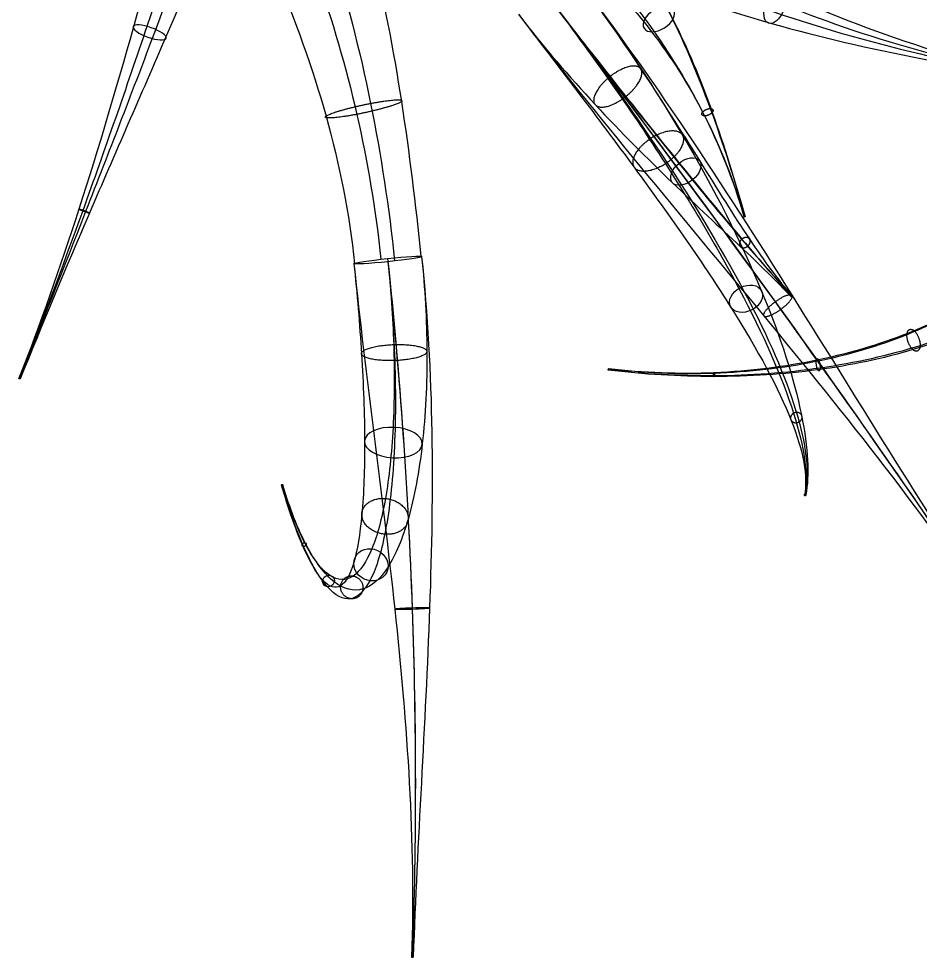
# Model space of a CAD drawing. Header units: millimetres. Extents: x -36.9 to 35.7, y -22.6 to 36.8.
# Drawn here: x 9.41 to 20.2, y -20.48 to -9.25 of the extents above; entities that cross this region are included whole.
import ezdxf

# ---------------------------------------------------------------- set-up
doc = ezdxf.new("R2010")
doc.units = ezdxf.units.MM
doc.header["$MEASUREMENT"] = 0
doc.layers.add('Default', color=18, linetype='Continuous', true_color=0x000000)

msp = doc.modelspace()

# ---------------------------------------------------------------- linework, layer by layer
at = {"layer": 'Default', "extrusion": (0.789133, -0.294953, 0.538768)}
msp.add_circle((-2.065, 29.684, 43.288), 0.209, dxfattribs=at)
at = {"layer": 'Default', "extrusion": (-0.426309, 0.683019, -0.593082)}
msp.add_circle((-9.584, 28.331, -41.84), 0.209, dxfattribs=at)
at = {"layer": 'Default', "extrusion": (0.320877, 0.902833, -0.286237)}
msp.add_circle((-13.49, 49.631, -20.244), 0.209, dxfattribs=at)
at = {"layer": 'Default', "extrusion": (-0.497074, 0.611312, 0.615804)}
msp.add_circle((-6.508, 44.025, 9.576), 0.209, dxfattribs=at)
at = {"layer": 'Default', "extrusion": (-0.252299, 0.881276, -0.399623)}
msp.add_circle((-14.201, 38.581, -34.432), 0.01, dxfattribs=at)
at = {"layer": 'Default', "extrusion": (-0.104163, 0.993473, 0.046489)}
msp.add_circle((-12.484, 53.084, -11.055), 0.408, dxfattribs=at)
msp.add_circle((-12.484, 53.084, -11.055), 0.408, dxfattribs=at)
msp.add_circle((-12.484, 53.084, -11.055), 0.408, dxfattribs=at)
at = {"layer": 'Default', "extrusion": (-0.320268, 0.618525, 0.717534)}
msp.add_circle((-10.293, 41.429, 14.658), 0.209, dxfattribs=at)
at = {"layer": 'Default', "extrusion": (-0.318719, 0.351375, 0.880315)}
msp.add_circle((-5.377, 37.38, 23.331), 0.01, dxfattribs=at)
at = {"layer": 'Default', "extrusion": (0.920517, 0.158751, -0.356996)}
msp.add_circle((-16.42, 45.903, 0.041), 0.0722, dxfattribs=at)
at = {"layer": 'Default', "extrusion": (0.99246, -0.116306, -0.038687)}
msp.add_circle((-11.438, 44.044, 16.226), 0.01, dxfattribs=at)
at = {"layer": 'Default', "extrusion": (0.34736, 0.8782, 0.328795)}
msp.add_circle((-13.742, 53.295, 8.876), 0.01, dxfattribs=at)
at = {"layer": 'Default', "extrusion": (0.047016, 0.847964, -0.527965)}
msp.add_circle((-14.664, 37.939, -39.517), 0.346, dxfattribs=at)
at = {"layer": 'Default', "extrusion": (-0.220438, 0.745429, 0.629081)}
msp.add_circle((-7.839, 56.93, 23.194), 0.01, dxfattribs=at)
at = {"layer": 'Default', "extrusion": (0.05227, 0.273195, 0.960537)}
msp.add_circle((-21.295, 20.428, 30.47), 0.01, dxfattribs=at)
at = {"layer": 'Default', "extrusion": (-0.180611, -0.385291, 0.904948)}
msp.add_circle((19.034, 15.611, 53.199), 0.209, dxfattribs=at)
at = {"layer": 'Default', "extrusion": (-0.246651, 0.221489, 0.943454)}
msp.add_circle((3.126, 38.167, 46.983), 0.0722, dxfattribs=at)
at = {"layer": 'Default', "extrusion": (-0.035299, 0.999003, -0.027319)}
msp.add_circle((-13.532, 51.994, -18.224), 0.209, dxfattribs=at)
at = {"layer": 'Default', "extrusion": (0.033926, 0.994323, -0.100848)}
msp.add_circle((-14.81, 50.456, -25.207), 0.01, dxfattribs=at)
at = {"layer": 'Default'}
for points, knots in [([(17.515, -3.902, 34.478), (18.23, -4.155, 34.388), (19.658, -4.876, 34.415), (21.414, -6.37, 35.092), (22.577, -8.027, 36.316), (22.93, -9.081, 37.383), (23.007, -9.557, 37.942)], [0, 0, 0, 0, 2.137892, 4.404044, 6.670196, 8.808089, 8.808089, 8.808089, 8.808089]), ([(17.157, -4.63, 33.677), (17.891, -4.89, 33.585), (19.376, -5.584, 33.661), (21.225, -6.965, 34.503), (22.453, -8.498, 35.892), (22.823, -9.514, 37.016), (22.901, -9.996, 37.583)], [0, 0, 0, 0, 2.137892, 4.404044, 6.670196, 8.808089, 8.808089, 8.808089, 8.808089]), ([(17.334, -4.693, 35.278), (17.934, -4.906, 35.203), (19.146, -5.47, 35.174), (20.773, -6.669, 35.608), (21.983, -8.108, 36.586), (22.373, -9.077, 37.544), (22.443, -9.514, 38.056)], [0, 0, 0, 0, 2.137892, 4.404044, 6.670196, 8.808089, 8.808089, 8.808089, 8.808089]), ([(11.595, -5.017, 51.371), (11.904, -5.49, 51.706), (12.482, -6.555, 52.264), (13.167, -8.356, 52.757), (13.649, -10.245, 52.955), (13.841, -11.515, 52.942), (13.907, -12.145, 52.912)], [0, 0, 0, 0, 1.836554, 3.704778, 5.573002, 7.409556, 7.409556, 7.409556, 7.409556]), ([(12.307, -5.174, 50.494), (12.604, -5.629, 50.817), (13.117, -6.646, 51.406), (13.656, -8.378, 52.052), (14.007, -10.221, 52.416), (14.157, -11.472, 52.461), (14.222, -12.09, 52.432)], [0, 0, 0, 0, 1.836554, 3.704778, 5.573002, 7.409556, 7.409556, 7.409556, 7.409556]), ([(16.976, -5.421, 34.478), (17.595, -5.641, 34.4), (18.863, -6.178, 34.421), (20.584, -7.265, 35.019), (21.859, -8.578, 36.162), (22.266, -9.51, 37.177), (22.337, -9.953, 37.697)], [0, 0, 0, 0, 2.137892, 4.404044, 6.670196, 8.808089, 8.808089, 8.808089, 8.808089]), ([(12.121, -5.617, 51.08), (11.988, -6.068, 51.692), (11.64, -7.21, 52.765), (10.954, -9.32, 53.67), (10.189, -11.526, 53.823), (9.668, -12.914, 53.5), (9.413, -13.557, 53.26)], [0, 0, 0, 0, 2.194745, 4.502623, 6.810501, 9.005247, 9.005247, 9.005247, 9.005247]), ([(10.884, -5.792, 50.932), (11.162, -6.218, 51.234), (11.728, -7.135, 51.761), (12.508, -8.684, 52.307), (13.125, -10.385, 52.597), (13.365, -11.583, 52.622), (13.427, -12.181, 52.593)], [0, 0, 0, 0, 1.836554, 3.704778, 5.573002, 7.409556, 7.409556, 7.409556, 7.409556]), ([(11.719, -5.904, 50.781), (11.595, -6.324, 51.351), (11.319, -7.357, 52.389), (10.797, -9.32, 53.414), (10.156, -11.495, 53.751), (9.662, -12.908, 53.489), (9.408, -13.551, 53.248)], [0, 0, 0, 0, 2.194745, 4.502623, 6.810501, 9.005247, 9.005247, 9.005247, 9.005247]), ([(11.595, -5.949, 50.055), (11.862, -6.357, 50.345), (12.363, -7.226, 50.904), (12.998, -8.706, 51.601), (13.483, -10.361, 52.059), (13.681, -11.539, 52.141), (13.742, -12.125, 52.113)], [0, 0, 0, 0, 1.836554, 3.704778, 5.573002, 7.409556, 7.409556, 7.409556, 7.409556]), ([(12.523, -5.988, 50.895), (12.395, -6.423, 51.485), (12.01, -7.483, 52.545), (11.185, -9.435, 53.523), (10.259, -11.543, 53.782), (9.68, -12.917, 53.494), (9.425, -13.559, 53.253)], [0, 0, 0, 0, 2.194745, 4.502623, 6.810501, 9.005247, 9.005247, 9.005247, 9.005247]), ([(12.121, -6.274, 50.596), (12.002, -6.679, 51.144), (11.689, -7.63, 52.169), (11.028, -9.435, 53.267), (10.227, -11.512, 53.71), (9.674, -12.911, 53.482), (9.42, -13.553, 53.241)], [0, 0, 0, 0, 2.194745, 4.502623, 6.810501, 9.005247, 9.005247, 9.005247, 9.005247]), ([(15.69, -7.223, 45.77), (16.075, -7.508, 46.271), (16.93, -8.094, 47.213), (18.456, -8.927, 48.421), (20.206, -9.623, 49.409), (21.493, -9.935, 49.911), (22.154, -10.039, 50.121)], [0, 0, 0, 0, 2.102408, 4.232355, 6.362303, 8.46471, 8.46471, 8.46471, 8.46471]), ([(15.69, -7.223, 45.77), (15.977, -7.436, 46.144), (16.516, -7.988, 46.857), (17.181, -9.071, 47.766), (17.702, -10.304, 48.516), (17.976, -11.171, 48.935), (18.101, -11.609, 49.133)], [0, 0, 0, 0, 1.487626, 2.995606, 4.503586, 5.991212, 5.991212, 5.991212, 5.991212]), ([(15.264, -7.594, 45.885), (15.664, -7.891, 46.406), (16.605, -8.453, 47.371), (18.304, -9.152, 48.541), (20.178, -9.691, 49.451), (21.489, -9.946, 49.918), (22.15, -10.05, 50.128)], [0, 0, 0, 0, 2.102408, 4.232355, 6.362303, 8.46471, 8.46471, 8.46471, 8.46471]), ([(15.264, -7.594, 45.885), (15.538, -7.798, 46.242), (16.105, -8.282, 46.909), (16.921, -9.216, 47.77), (17.623, -10.333, 48.509), (17.963, -11.176, 48.934), (18.088, -11.613, 49.132)], [0, 0, 0, 0, 1.487626, 2.995606, 4.503586, 5.991212, 5.991212, 5.991212, 5.991212]), ([(15.911, -7.594, 45.388), (16.289, -7.874, 45.88), (17.101, -8.406, 46.85), (18.538, -9.101, 48.196), (20.222, -9.67, 49.341), (21.496, -9.943, 49.9), (22.156, -10.046, 50.109)], [0, 0, 0, 0, 2.102408, 4.232355, 6.362303, 8.46471, 8.46471, 8.46471, 8.46471]), ([(15.911, -7.594, 45.388), (16.187, -7.799, 45.748), (16.679, -8.286, 46.479), (17.259, -9.222, 47.523), (17.72, -10.336, 48.44), (17.979, -11.177, 48.922), (18.104, -11.614, 49.12)], [0, 0, 0, 0, 1.487626, 2.995606, 4.503586, 5.991212, 5.991212, 5.991212, 5.991212]), ([(15.486, -7.966, 45.503), (15.878, -8.258, 46.015), (16.776, -8.765, 47.008), (18.386, -9.326, 48.316), (20.194, -9.738, 49.383), (21.491, -9.954, 49.907), (22.152, -10.058, 50.117)], [0, 0, 0, 0, 2.102408, 4.232355, 6.362303, 8.46471, 8.46471, 8.46471, 8.46471]), ([(15.486, -7.966, 45.503), (15.748, -8.161, 45.845), (16.267, -8.58, 46.531), (16.999, -9.366, 47.527), (17.641, -10.365, 48.433), (17.966, -11.181, 48.921), (18.091, -11.618, 49.119)], [0, 0, 0, 0, 1.487626, 2.995606, 4.503586, 5.991212, 5.991212, 5.991212, 5.991212]), ([(16.035, -8.694, 41.917), (16.535, -9.344, 41.709), (17.437, -10.687, 41.052), (18.371, -12.552, 39.443), (18.844, -14.054, 37.346), (18.874, -14.716, 35.752), (18.83, -14.945, 34.948)], [0, 0, 0, 0, 2.511393, 5.129406, 7.747418, 10.258811, 10.258811, 10.258811, 10.258811]), ([(16.035, -8.694, 41.917), (16.331, -9.079, 41.794), (16.879, -9.863, 41.443), (17.575, -10.972, 40.628), (18.163, -11.917, 39.56), (18.502, -12.38, 38.714), (18.662, -12.556, 38.272)], [0, 0, 0, 0, 1.50686, 3.046787, 4.586714, 6.093574, 6.093574, 6.093574, 6.093574]), ([(15.65, -8.863, 41.522), (16.123, -9.478, 41.324), (17.023, -10.732, 40.752), (18.098, -12.522, 39.323), (18.763, -14.032, 37.338), (18.861, -14.713, 35.751), (18.817, -14.941, 34.947)], [0, 0, 0, 0, 2.511393, 5.129406, 7.747418, 10.258811, 10.258811, 10.258811, 10.258811]), ([(15.65, -8.863, 41.522), (15.93, -9.228, 41.405), (16.495, -9.953, 41.12), (17.326, -10.993, 40.467), (18.086, -11.914, 39.526), (18.489, -12.38, 38.708), (18.649, -12.556, 38.267)], [0, 0, 0, 0, 1.50686, 3.046787, 4.586714, 6.093574, 6.093574, 6.093574, 6.093574]), ([(15.773, -9.023, 42.313), (16.29, -9.695, 42.097), (17.254, -11.041, 41.371), (18.284, -12.792, 39.594), (18.822, -14.13, 37.373), (18.87, -14.729, 35.756), (18.826, -14.958, 34.952)], [0, 0, 0, 0, 2.511393, 5.129406, 7.747418, 10.258811, 10.258811, 10.258811, 10.258811]), ([(15.773, -9.023, 42.313), (16.086, -9.43, 42.182), (16.699, -10.217, 41.762), (17.497, -11.212, 40.785), (18.149, -11.994, 39.59), (18.5, -12.393, 38.719), (18.66, -12.57, 38.276)], [0, 0, 0, 0, 1.50686, 3.046787, 4.586714, 6.093574, 6.093574, 6.093574, 6.093574]), ([(15.388, -9.192, 41.917), (15.878, -9.828, 41.713), (16.839, -11.086, 41.07), (18.011, -12.763, 39.474), (18.741, -14.108, 37.365), (18.857, -14.726, 35.755), (18.813, -14.954, 34.951)], [0, 0, 0, 0, 2.511393, 5.129406, 7.747418, 10.258811, 10.258811, 10.258811, 10.258811]), ([(15.388, -9.192, 41.917), (15.686, -9.579, 41.793), (16.316, -10.307, 41.44), (17.249, -11.234, 40.624), (18.072, -11.992, 39.557), (18.487, -12.393, 38.713), (18.647, -12.569, 38.271)], [0, 0, 0, 0, 1.50686, 3.046787, 4.586714, 6.093574, 6.093574, 6.093574, 6.093574]), ([(22.672, -9.444, 38.084), (22.716, -9.716, 38.404), (22.715, -10.275, 39.058), (22.439, -11.096, 40.024), (21.896, -11.853, 40.93), (21.12, -12.501, 41.734), (20.144, -13.014, 42.411), (19.001, -13.362, 42.934), (17.75, -13.519, 43.274), (16.889, -13.487, 43.372), (16.466, -13.437, 43.388)], [0, 0, 0, 0, 1.278025, 2.5863, 3.894575, 5.1726, 6.450625, 7.7589, 9.067176, 10.3452, 10.3452, 10.3452, 10.3452]), ([(23.078, -9.727, 37.788), (23.125, -10.02, 38.132), (23.111, -10.612, 38.845), (22.769, -11.445, 39.902), (22.134, -12.174, 40.882), (21.264, -12.761, 41.732), (20.211, -13.192, 42.428), (19.018, -13.457, 42.95), (17.749, -13.55, 43.281), (16.888, -13.501, 43.375), (16.465, -13.451, 43.391)], [0, 0, 0, 0, 1.278025, 2.5863, 3.894575, 5.1726, 6.450625, 7.7589, 9.067176, 10.3452, 10.3452, 10.3452, 10.3452]), ([(22.266, -9.782, 37.852), (22.307, -10.038, 38.153), (22.319, -10.554, 38.774), (22.105, -11.301, 39.721), (21.649, -11.989, 40.644), (20.963, -12.584, 41.497), (20.064, -13.058, 42.243), (18.973, -13.382, 42.842), (17.746, -13.525, 43.243), (16.887, -13.49, 43.358), (16.465, -13.44, 43.375)], [0, 0, 0, 0, 1.278025, 2.5863, 3.894575, 5.1726, 6.450625, 7.7589, 9.067176, 10.3452, 10.3452, 10.3452, 10.3452]), ([(22.672, -10.065, 37.555), (22.717, -10.342, 37.881), (22.715, -10.891, 38.561), (22.435, -11.65, 39.599), (21.887, -12.311, 40.596), (21.107, -12.843, 41.494), (20.13, -13.236, 42.26), (18.99, -13.477, 42.858), (17.745, -13.556, 43.25), (16.887, -13.504, 43.361), (16.464, -13.454, 43.378)], [0, 0, 0, 0, 1.278025, 2.5863, 3.894575, 5.1726, 6.450625, 7.7589, 9.067176, 10.3452, 10.3452, 10.3452, 10.3452]), ([(13.823, -12.116, 52.105), (13.866, -12.527, 52.086), (13.925, -13.379, 52.185), (13.914, -14.547, 52.735), (13.804, -15.461, 53.614), (13.619, -16.034, 54.686), (13.379, -16.252, 55.848), (13.103, -16.106, 57.012), (12.819, -15.62, 58.055), (12.64, -15.117, 58.616), (12.557, -14.838, 58.852)], [0, 0, 0, 0, 1.120006, 2.296829, 3.473653, 4.593659, 5.713665, 6.890488, 8.067312, 9.187318, 9.187318, 9.187318, 9.187318]), ([(14.23, -12.093, 52.513), (14.27, -12.473, 52.495), (14.313, -13.263, 52.575), (14.257, -14.367, 53.045), (14.089, -15.265, 53.82), (13.837, -15.864, 54.796), (13.527, -16.136, 55.887), (13.182, -16.049, 57.014), (12.846, -15.605, 58.05), (12.652, -15.111, 58.614), (12.57, -14.832, 58.849)], [0, 0, 0, 0, 1.120006, 2.296829, 3.473653, 4.593659, 5.713665, 6.890488, 8.067312, 9.187318, 9.187318, 9.187318, 9.187318]), ([(13.419, -12.178, 52.513), (13.457, -12.539, 52.496), (13.521, -13.287, 52.572), (13.559, -14.34, 53.02), (13.527, -15.212, 53.772), (13.427, -15.809, 54.733), (13.266, -16.096, 55.827), (13.052, -16.031, 56.973), (12.805, -15.601, 58.033), (12.634, -15.109, 58.606), (12.552, -14.831, 58.841)], [0, 0, 0, 0, 1.120006, 2.296829, 3.473653, 4.593659, 5.713665, 6.890488, 8.067312, 9.187318, 9.187318, 9.187318, 9.187318]), ([(13.827, -12.154, 52.92), (13.861, -12.485, 52.905), (13.909, -13.171, 52.962), (13.902, -14.161, 53.33), (13.811, -15.016, 53.977), (13.645, -15.64, 54.843), (13.414, -15.98, 55.866), (13.132, -15.974, 56.975), (12.832, -15.586, 58.029), (12.646, -15.102, 58.604), (12.564, -14.825, 58.838)], [0, 0, 0, 0, 1.120006, 2.296829, 3.473653, 4.593659, 5.713665, 6.890488, 8.067312, 9.187318, 9.187318, 9.187318, 9.187318])]:
    msp.add_open_spline(points, degree=3, knots=knots, dxfattribs=at)
for points in [[(16.035, -8.694, 41.917), (17.943, -11.173, 41.12), (19.435, -13.925, 40.259), (21.15, -16.479, 39.332)], [(15.65, -8.863, 41.522), (17.546, -11.326, 40.73), (19.422, -13.924, 40.252), (21.14, -16.482, 39.323)], [(15.773, -9.023, 42.313), (17.679, -11.499, 41.516), (19.428, -13.933, 40.269), (21.144, -16.487, 39.342)], [(15.388, -9.192, 41.917), (17.283, -11.652, 41.126), (19.415, -13.931, 40.262), (21.134, -16.49, 39.332)], [(13.823, -12.116, 52.105), (13.969, -13.513, 52.04), (14.166, -16.323, 52.212), (14.167, -19.098, 52.59), (14.12, -20.484, 52.731)], [(14.23, -12.093, 52.513), (14.377, -13.489, 52.447), (14.374, -16.309, 52.421), (14.177, -19.097, 52.6), (14.13, -20.484, 52.741)], [(13.419, -12.178, 52.513), (13.563, -13.554, 52.448), (13.956, -16.307, 52.421), (14.157, -19.095, 52.6), (14.11, -20.483, 52.741)], [(13.827, -12.154, 52.92), (13.971, -13.529, 52.856), (14.164, -16.293, 52.63), (14.167, -19.095, 52.61), (14.12, -20.482, 52.751)]]:
    msp.add_open_spline(points, degree=3, dxfattribs=at)
at = {"layer": 'Default', "extrusion": (0.556573, -0.705447, -0.438828)}
msp.add_rational_spline([(16.306, -10.272, 41.397), (16.213, -10.151, 41.086), (16.486, -9.937, 41.087), (16.759, -9.722, 41.088), (16.852, -9.843, 41.4), (16.945, -9.963, 41.712), (16.672, -10.178, 41.711), (16.4, -10.392, 41.709), (16.306, -10.272, 41.397)], [1, 0.707106781187, 1, 0.707106781187, 1, 0.707106781187, 1, 0.707106781187, 1], degree=2, knots=[0, 0, 0, 0.640885, 0.640885, 1.28177, 1.28177, 1.922655, 1.922655, 2.56354, 2.56354, 2.56354], dxfattribs=at)
at = {"layer": 'Default', "extrusion": (0.208647, -0.972715, 0.10145)}
msp.add_rational_spline([(13.454, -10.39, 52.005), (13.905, -10.303, 51.911), (13.988, -10.238, 52.368), (14.071, -10.172, 52.825), (13.619, -10.259, 52.919), (13.168, -10.346, 53.013), (13.085, -10.412, 52.556), (13.003, -10.477, 52.099), (13.454, -10.39, 52.005)], [1, 0.707106781187, 1, 0.707106781187, 1, 0.707106781187, 1, 0.707106781187, 1], degree=2, knots=[0, 0, 0, 1.266062, 1.266062, 2.532124, 2.532124, 3.798186, 3.798186, 5.064247, 5.064247, 5.064247], dxfattribs=at)
at = {"layer": 'Default', "extrusion": (-0.343335, 0.793508, -0.50246)}
msp.add_rational_spline([(17.71, -10.366, 48.412), (17.744, -10.323, 48.457), (17.686, -10.321, 48.499), (17.628, -10.32, 48.541), (17.594, -10.363, 48.495), (17.56, -10.407, 48.45), (17.618, -10.408, 48.408), (17.676, -10.41, 48.366), (17.71, -10.366, 48.412)], [1, 0.707106781187, 1, 0.707106781187, 1, 0.707106781187, 1, 0.707106781187, 1], degree=2, knots=[0, 0, 0, 0.640885, 0.640885, 1.28177, 1.28177, 1.922655, 1.922655, 2.56354, 2.56354, 2.56354], dxfattribs=at)
at = {"layer": 'Default', "extrusion": (0.477812, -0.723903, -0.497655)}
msp.add_rational_spline([(16.775, -11.024, 40.984), (16.671, -10.885, 40.683), (16.959, -10.689, 40.674), (17.247, -10.494, 40.666), (17.35, -10.633, 40.968), (17.454, -10.772, 41.27), (17.166, -10.968, 41.278), (16.878, -11.164, 41.286), (16.775, -11.024, 40.984)], [1, 0.707106781187, 1, 0.707106781187, 1, 0.707106781187, 1, 0.707106781187, 1], degree=2, knots=[0, 0, 0, 0.640885, 0.640885, 1.28177, 1.28177, 1.922655, 1.922655, 2.56354, 2.56354, 2.56354], dxfattribs=at)
at = {"layer": 'Default', "extrusion": (-0.35153, -0.935684, -0.030373)}
msp.add_rational_spline([(10.172, -11.544, 53.714), (10.11, -11.52, 53.696), (10.127, -11.525, 53.629), (10.145, -11.529, 53.562), (10.207, -11.553, 53.581), (10.27, -11.577, 53.599), (10.252, -11.573, 53.666), (10.235, -11.568, 53.733), (10.172, -11.544, 53.714)], [1, 0.707106781187, 1, 0.707106781187, 1, 0.707106781187, 1, 0.707106781187, 1], degree=2, knots=[0, 0, 0, 0.640885, 0.640885, 1.28177, 1.28177, 1.922655, 1.922655, 2.56354, 2.56354, 2.56354], dxfattribs=at)
at = {"layer": 'Default', "extrusion": (0.415827, -0.490428, -0.765878)}
msp.add_rational_spline([(18.044, -11.971, 39.515), (18.01, -11.928, 39.469), (18.065, -11.884, 39.47), (18.12, -11.839, 39.472), (18.154, -11.881, 39.517), (18.188, -11.924, 39.563), (18.133, -11.969, 39.562), (18.078, -12.014, 39.56), (18.044, -11.971, 39.515)], [1, 0.707106781187, 1, 0.707106781187, 1, 0.707106781187, 1, 0.707106781187, 1], degree=2, knots=[0, 0, 0, 0.640885, 0.640885, 1.28177, 1.28177, 1.922655, 1.922655, 2.56354, 2.56354, 2.56354], dxfattribs=at)
at = {"layer": 'Default', "extrusion": (0.564519, -0.78108, -0.266894)}
msp.add_rational_spline([(18.327, -12.804, 40.677), (18.293, -12.76, 40.475), (18.462, -12.637, 40.474), (18.631, -12.514, 40.472), (18.665, -12.558, 40.673), (18.699, -12.603, 40.875), (18.53, -12.725, 40.876), (18.361, -12.848, 40.878), (18.327, -12.804, 40.677)], [1, 0.707106781187, 1, 0.707106781187, 1, 0.707106781187, 1, 0.707106781187, 1], degree=2, knots=[0, 0, 0, 0.640885, 0.640885, 1.28177, 1.28177, 1.922655, 1.922655, 2.56354, 2.56354, 2.56354], dxfattribs=at)
at = {"layer": 'Default', "extrusion": (-0.818171, -0.289917, 0.496531)}
msp.add_rational_spline([(20.126, -12.982, 42.38), (20.048, -12.916, 42.289), (20.041, -13.029, 42.212), (20.034, -13.142, 42.135), (20.113, -13.208, 42.226), (20.191, -13.274, 42.316), (20.198, -13.161, 42.393), (20.204, -13.049, 42.47), (20.126, -12.982, 42.38)], [1, 0.707106781187, 1, 0.707106781187, 1, 0.707106781187, 1, 0.707106781187, 1], degree=2, knots=[0, 0, 0, 0.640885, 0.640885, 1.28177, 1.28177, 1.922655, 1.922655, 2.56354, 2.56354, 2.56354], dxfattribs=at)
at = {"layer": 'Default', "extrusion": (-0.031909, 0.968839, -0.245628)}
msp.add_rational_spline([(13.51, -13.256, 52.622), (13.516, -13.352, 52.243), (13.907, -13.339, 52.245), (14.299, -13.325, 52.248), (14.293, -13.229, 52.628), (14.287, -13.133, 53.008), (13.895, -13.147, 53.005), (13.504, -13.16, 53.002), (13.51, -13.256, 52.622)], [1, 0.707106781187, 1, 0.707106781187, 1, 0.707106781187, 1, 0.707106781187, 1], degree=2, knots=[0, 0, 0, 0.640885, 0.640885, 1.28177, 1.28177, 1.922655, 1.922655, 2.56354, 2.56354, 2.56354], dxfattribs=at)
at = {"layer": 'Default', "extrusion": (-0.979463, -0.020094, 0.200619)}
msp.add_rational_spline([(17.732, -13.485, 43.244), (17.728, -13.47, 43.222), (17.725, -13.493, 43.208), (17.722, -13.515, 43.193), (17.727, -13.53, 43.215), (17.732, -13.544, 43.237), (17.735, -13.522, 43.251), (17.737, -13.5, 43.266), (17.732, -13.485, 43.244)], [1, 0.707106781187, 1, 0.707106781187, 1, 0.707106781187, 1, 0.707106781187, 1], degree=2, knots=[0, 0, 0, 0.640885, 0.640885, 1.28177, 1.28177, 1.922655, 1.922655, 2.56354, 2.56354, 2.56354], dxfattribs=at)
at = {"layer": 'Default', "extrusion": (-0.135653, 0.460948, 0.876998)}
msp.add_rational_spline([(18.655, -14.055, 37.28), (18.622, -14.003, 37.248), (18.683, -13.97, 37.239), (18.743, -13.936, 37.231), (18.777, -13.988, 37.264), (18.81, -14.04, 37.296), (18.749, -14.074, 37.305), (18.688, -14.107, 37.313), (18.655, -14.055, 37.28)], [1, 0.707106781187, 1, 0.707106781187, 1, 0.707106781187, 1, 0.707106781187, 1], degree=2, knots=[0, 0, 0, 0.640885, 0.640885, 1.28177, 1.28177, 1.922655, 1.922655, 2.56354, 2.56354, 2.56354], dxfattribs=at)
at = {"layer": 'Default', "extrusion": (-0.121215, -0.641816, 0.757218)}
msp.add_rational_spline([(13.514, -15.18, 53.823), (13.511, -15.394, 53.642), (13.789, -15.418, 53.665), (14.067, -15.443, 53.689), (14.071, -15.23, 53.87), (14.075, -15.016, 54.052), (13.796, -14.991, 54.028), (13.518, -14.967, 54.005), (13.514, -15.18, 53.823)], [1, 0.707106781187, 1, 0.707106781187, 1, 0.707106781187, 1, 0.707106781187, 1], degree=2, knots=[0, 0, 0, 0.640885, 0.640885, 1.28177, 1.28177, 1.922655, 1.922655, 2.56354, 2.56354, 2.56354], dxfattribs=at)
at = {"layer": 'Default', "extrusion": (-0.244955, 0.514412, 0.821814)}
msp.add_rational_spline([(12.799, -15.539, 58.017), (12.792, -15.562, 58.029), (12.816, -15.565, 58.038), (12.841, -15.568, 58.047), (12.848, -15.545, 58.035), (12.855, -15.523, 58.023), (12.831, -15.52, 58.014), (12.806, -15.517, 58.005), (12.799, -15.539, 58.017)], [1, 0.707106781187, 1, 0.707106781187, 1, 0.707106781187, 1, 0.707106781187, 1], degree=2, knots=[0, 0, 0, 0.640885, 0.640885, 1.28177, 1.28177, 1.922655, 1.922655, 2.56354, 2.56354, 2.56354], dxfattribs=at)
at = {"layer": 'Default', "extrusion": (0.223543, 0.093641, -0.970186)}
msp.add_rational_spline([(13.261, -16.035, 55.814), (13.245, -16.171, 55.797), (13.378, -16.19, 55.826), (13.511, -16.21, 55.855), (13.527, -16.074, 55.872), (13.544, -15.939, 55.889), (13.41, -15.919, 55.86), (13.277, -15.9, 55.831), (13.261, -16.035, 55.814)], [1, 0.707106781187, 1, 0.707106781187, 1, 0.707106781187, 1, 0.707106781187, 1], degree=2, knots=[0, 0, 0, 0.640885, 0.640885, 1.28177, 1.28177, 1.922655, 1.922655, 2.56354, 2.56354, 2.56354], dxfattribs=at)

doc.saveas('drawing.dxf')
